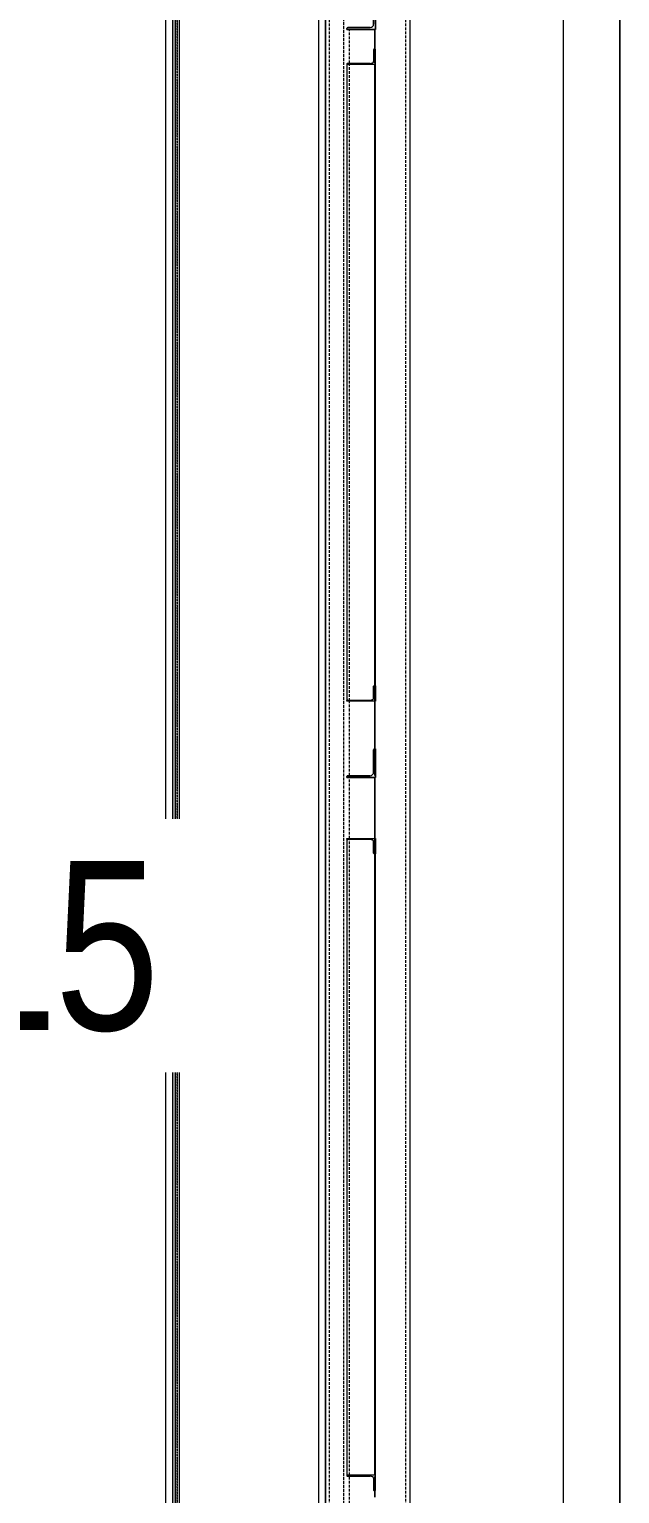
# Model space of a CAD drawing. Header units: centimetres. Extents: x -13617 to -9515, y -261 to 6553.
# Drawn here: x -13304 to -13199, y 4960.9 to 5221.1 of the extents above; entities that cross this region are included whole.
import ezdxf

# ---------------------------------------------------------------- set-up
doc = ezdxf.new("R2010")
doc.units = ezdxf.units.CM
for name, pattern in [('_Overhead', [0.47625, 0.3175, -0.15875]), ('_Overhead_2_', [0.47625, 0.3175, -0.15875]), ('Hidden', [0.714375, 0.47625, -0.238125])]:
    doc.linetypes.add(name, pattern=pattern)
for name, color, linetype, lineweight in [('A-DETL-HDLN', 7, 'Hidden', 9), ('A-FLOR', 7, 'Continuous', 9), ('A-WALL', 7, 'Continuous', 9), ('A-WALL-PATT', 7, 'Continuous', 35), ('E-LITE-EQPM', 7, 'Continuous', 9), ('E-LITE-EQPM-IDEN', 7, 'Continuous', 18), ('S-BEAM', 7, 'Continuous', 9)]:
    doc.layers.add(name, color=color, linetype=linetype, lineweight=lineweight)
doc.styles.add('Arial_2', font='arial.ttf', dxfattribs={"width": 0.8, "height": 30})

# ---------------------------------------------------------------- blocks, each defined once
blk = doc.blocks.new('M_W Shapes - 150 x 250-1747883-Planta patio maniobras')
at = {"layer": 'S-BEAM', "color": 254, "true_color": 0xcccccc}
for p, q in [((-115.31, 5), (-118.85, 5)), ((-118.85, 5), (-115.31, 5)), ((-118.85, 5), (-115.31, 5)), ((-118.85, 5), (-115.31, 5)), ((-112.83, 5), (-115.31, 5)), ((-115.31, 5), (-112.83, 5)), ((-115.31, 5), (-112.83, 5)), ((-115.31, 5), (-112.83, 5)), ((0.49, 5), (-112.64, 5)), ((-112.64, 5), (0.49, 5)), ((-112.64, 5), (0.49, 5)), ((-112.64, 5), (0.49, 5)), ((9.06, 5), (0.49, 5)), ((0.49, 5), (9.06, 5)), ((0.49, 5), (9.06, 5)), ((0.49, 5), (9.06, 5)), ((13.71, 5), (9.06, 5)), ((9.06, 5), (13.71, 5)), ((9.06, 5), (13.71, 5)), ((9.06, 5), (13.71, 5)), ((24.94, 5), (14.08, 5)), ((14.08, 5), (24.94, 5)), ((14.08, 5), (24.94, 5)), ((14.08, 5), (24.94, 5)), ((138.07, 5), (24.94, 5)), ((24.94, 5), (138.07, 5)), ((24.94, 5), (138.07, 5)), ((24.94, 5), (138.07, 5)), ((140.74, 5), (138.27, 5)), ((138.27, 5), (140.74, 5)), ((138.27, 5), (140.74, 5)), ((138.27, 5), (140.74, 5)), ((141.98, 5), (140.74, 5)), ((140.74, 5), (141.98, 5)), ((140.74, 5), (141.98, 5)), ((140.74, 5), (141.98, 5)), ((-324.13, -5), (306.82, -5)), ((-324.13, -5), (306.82, -5)), ((-324.13, -5), (306.82, -5)), ((-324.13, -5), (306.82, -5))]:
    blk.add_line(p, q, dxfattribs=at)
at = {"layer": 'S-BEAM', "color": 254, "linetype": 'Hidden', "true_color": 0xcccccc}
for p, q in [((-112.81, 0.5), (-118.85, 0.5)), ((-112.66, 0.5), (-112.81, 0.5)), ((0.49, 0.5), (-112.64, 0.5)), ((13.76, 0.5), (0.49, 0.5)), ((14.04, 0.5), (13.76, 0.5)), ((24.94, 0.5), (14.08, 0.5)), ((138.07, 0.5), (24.94, 0.5)), ((138.24, 0.5), (138.09, 0.5)), ((146.68, 0.5), (138.24, 0.5)), ((306.82, -0.5), (-284.19, -0.5))]:
    blk.add_line(p, q, dxfattribs=at)
blk = doc.blocks.new('C Shapes - C8x16-1788166-Planta patio maniobras')
at = {"layer": 'S-BEAM', "color": 254, "linetype": 'Hidden', "true_color": 0xcccccc}
for p, q in [((-13250.62, 4807.31), (-13250.62, 5371.68)), ((-13237.04, 4807.31), (-13237.04, 5371.68))]:
    blk.add_line(p, q, dxfattribs=at)
at = {"layer": 'S-BEAM', "color": 254, "true_color": 0xcccccc}
for p, q in [((-13251.33, 4808.32), (-13251.33, 5370.67)), ((-13251.33, 5370.67), (-13251.33, 4808.32)), ((-13236.33, 5370.67), (-13236.33, 4808.32)), ((-13236.33, 5370.67), (-13236.33, 4808.32))]:
    blk.add_line(p, q, dxfattribs=at)
blk = doc.blocks.new('M_L Equal Angles - L51X51X3_2-1788157-Planta patio maniobras')
at = {"layer": 'S-BEAM', "color": 254, "true_color": 0xcccccc}
for p, q in [((-13242.79, 5089.08), (-13242.79, 5093.05)), ((-13242.79, 5093.05), (-13242.79, 5089.08)), ((-13242.63, 5093.21), (-13242.47, 5093.21)), ((-13242.47, 5093.21), (-13242.63, 5093.21)), ((-13242.47, 5093.21), (-13242.47, 5088.13)), ((-13242.47, 5088.13), (-13242.47, 5093.21)), ((-13247.55, 5088.13), (-13247.55, 5088.29)), ((-13247.55, 5088.29), (-13247.55, 5088.13)), ((-13242.47, 5088.13), (-13247.55, 5088.13)), ((-13247.55, 5088.13), (-13242.47, 5088.13)), ((-13247.39, 5088.45), (-13243.42, 5088.45)), ((-13243.42, 5088.45), (-13247.39, 5088.45))]:
    blk.add_line(p, q, dxfattribs=at)
for centre, radius, start, end in [((-13242.63, 5093.05), 0.159, 90, 180), ((-13242.63, 5093.05), 0.159, 165, 180), ((-13242.63, 5093.05), 0.159, 90, 165), ((-13247.39, 5088.29), 0.159, 90, 180), ((-13247.39, 5088.29), 0.159, 105, 180), ((-13247.39, 5088.29), 0.159, 90, 105), ((-13243.42, 5089.08), 0.635, 270, 0), ((-13243.42, 5089.08), 0.635, 270, 0)]:
    blk.add_arc(centre, radius, start, end, dxfattribs=at)
blk = doc.blocks.new('M_L Equal Angles - L51X51X3_2-1788160-Planta patio maniobras')
at = {"layer": 'S-BEAM', "color": 254, "true_color": 0xcccccc}
for p, q in [((-13242.79, 5222.01), (-13242.79, 5225.97)), ((-13242.79, 5225.97), (-13242.79, 5222.01)), ((-13242.63, 5226.13), (-13242.47, 5226.13)), ((-13242.47, 5226.13), (-13242.63, 5226.13)), ((-13242.47, 5226.13), (-13242.47, 5221.05)), ((-13242.47, 5221.05), (-13242.47, 5226.13)), ((-13247.55, 5221.05), (-13247.55, 5221.21)), ((-13247.55, 5221.21), (-13247.55, 5221.05)), ((-13242.47, 5221.05), (-13247.55, 5221.05)), ((-13247.55, 5221.05), (-13242.47, 5221.05)), ((-13247.39, 5221.37), (-13243.42, 5221.37)), ((-13243.42, 5221.37), (-13247.39, 5221.37))]:
    blk.add_line(p, q, dxfattribs=at)
for centre, radius, start, end in [((-13242.63, 5225.97), 0.159, 90, 180), ((-13242.63, 5225.97), 0.159, 90, 180), ((-13247.39, 5221.21), 0.159, 90, 180), ((-13247.39, 5221.21), 0.159, 90, 180), ((-13243.42, 5222.01), 0.635, 270, 0), ((-13243.42, 5222.01), 0.635, 270, 0)]:
    blk.add_arc(centre, radius, start, end, dxfattribs=at)
blk = doc.blocks.new('M_L Equal Angles - L51X51X3_2-1788162-Planta patio maniobras')
at = {"layer": 'S-BEAM', "color": 254, "true_color": 0xcccccc}
for p, q in [((-13247.55, 5077.19), (-13247.55, 5077.27)), ((-13247.55, 5077.27), (-13242.47, 5077.27)), ((-13247.55, 5077.27), (-13247.55, 4964.14)), ((-13243.42, 5077.1), (-13247.39, 5077.1)), ((-13242.79, 5074.66), (-13242.79, 5076.76)), ((-13242.47, 5077.27), (-13242.47, 5074.57)), ((-13242.47, 4964.14), (-13242.47, 5077.27)), ((-13242.47, 5074.57), (-13242.63, 5074.57)), ((-13242.47, 4961.44), (-13242.47, 5074.57)), ((-13242.47, 4964.14), (-13247.55, 4964.14)), ((-13247.55, 4964.14), (-13247.55, 4964.05)), ((-13247.39, 4963.97), (-13243.42, 4963.97)), ((-13242.79, 4963.63), (-13242.79, 4961.52)), ((-13242.47, 4961.44), (-13242.47, 4964.14)), ((-13242.63, 4961.44), (-13242.47, 4961.44))]:
    blk.add_line(p, q, dxfattribs=at)
for centre, major_axis, start_param, end_param in [((-13247.39, 5077.19), (0.159, 0), 3.141593, 4.712389), ((-13243.42, 5076.76), (0.635, 0), 0, 1.570796), ((-13242.63, 5074.66), (0.159, 0), 3.141593, 4.712389), ((-13247.39, 4964.05), (0.159, 0), 3.141593, 4.712389), ((-13243.42, 4963.63), (0.635, 0), 0, 1.570796), ((-13242.63, 4961.52), (0.159, 0), 3.141593, 4.712389)]:
    blk.add_ellipse(centre, major_axis=major_axis, ratio=0.531177, start_param=start_param, end_param=end_param, dxfattribs=at)
blk = doc.blocks.new('M_L Equal Angles - L51X51X3_2-1788164-Planta patio maniobras')
at = {"layer": 'S-BEAM', "color": 254, "true_color": 0xcccccc}
for p, q in [((-13242.79, 5217.46), (-13242.79, 5215.35)), ((-13242.47, 5217.55), (-13242.63, 5217.55)), ((-13242.47, 5214.85), (-13242.47, 5217.55)), ((-13242.47, 5104.41), (-13242.47, 5217.55)), ((-13247.55, 5214.93), (-13247.55, 5214.85)), ((-13247.55, 5214.85), (-13242.47, 5214.85)), ((-13247.55, 5214.85), (-13247.55, 5101.71)), ((-13243.42, 5215.02), (-13247.39, 5215.02)), ((-13242.47, 5101.71), (-13242.47, 5214.85)), ((-13242.79, 5102.22), (-13242.79, 5104.33)), ((-13242.63, 5104.41), (-13242.47, 5104.41)), ((-13242.47, 5104.41), (-13242.47, 5101.71)), ((-13247.55, 5101.71), (-13247.55, 5101.8)), ((-13242.47, 5101.71), (-13247.55, 5101.71)), ((-13247.39, 5101.88), (-13243.42, 5101.88))]:
    blk.add_line(p, q, dxfattribs=at)
for centre, major_axis, start_param, end_param in [((-13242.63, 5217.46), (0.159, 0), 1.570796, 3.141593), ((-13247.39, 5214.93), (0.159, 0), 1.570796, 3.141593), ((-13243.42, 5215.35), (0.635, 0), 4.712389, 6.283185), ((-13242.63, 5104.33), (0.159, 0), 1.570796, 3.141593), ((-13247.39, 5101.8), (0.159, 0), 1.570796, 3.141593), ((-13243.42, 5102.22), (0.635, 0), 4.712389, 6.283185)]:
    blk.add_ellipse(centre, major_axis=major_axis, ratio=0.531177, start_param=start_param, end_param=end_param, dxfattribs=at)
blk = doc.blocks.new('M_W Shapes - 150 x 250-V108-Planta patio maniobras')
at = {"layer": 'S-BEAM', "color": 254, "true_color": 0xcccccc}
for p, q in [((-115.31, 5), (-118.85, 5)), ((-118.85, 5), (-115.31, 5)), ((-118.85, 5), (-115.31, 5)), ((-118.85, 5), (-115.31, 5)), ((-112.83, 5), (-115.31, 5)), ((-115.31, 5), (-112.83, 5)), ((-115.31, 5), (-112.83, 5)), ((-115.31, 5), (-112.83, 5)), ((0.49, 5), (-112.64, 5)), ((-112.64, 5), (0.49, 5)), ((-112.64, 5), (0.49, 5)), ((-112.64, 5), (0.49, 5)), ((9.06, 5), (0.49, 5)), ((0.49, 5), (9.06, 5)), ((0.49, 5), (9.06, 5)), ((0.49, 5), (9.06, 5)), ((13.71, 5), (9.06, 5)), ((9.06, 5), (13.71, 5)), ((9.06, 5), (13.71, 5)), ((9.06, 5), (13.71, 5)), ((24.94, 5), (14.08, 5)), ((14.08, 5), (24.94, 5)), ((14.08, 5), (24.94, 5)), ((14.08, 5), (24.94, 5)), ((138.07, 5), (24.94, 5)), ((24.94, 5), (138.07, 5)), ((24.94, 5), (138.07, 5)), ((24.94, 5), (138.07, 5)), ((140.74, 5), (138.27, 5)), ((138.27, 5), (140.74, 5)), ((138.27, 5), (140.74, 5)), ((138.27, 5), (140.74, 5)), ((141.98, 5), (140.74, 5)), ((140.74, 5), (141.98, 5)), ((140.74, 5), (141.98, 5)), ((140.74, 5), (141.98, 5)), ((-324.13, -5), (324.13, -5)), ((-324.13, -5), (324.13, -5)), ((-324.13, -5), (324.13, -5)), ((-324.13, -5), (324.13, -5))]:
    blk.add_line(p, q, dxfattribs=at)
at = {"layer": 'S-BEAM', "color": 254, "linetype": 'Hidden', "true_color": 0xcccccc}
for p, q in [((-112.81, 0.5), (-118.85, 0.5)), ((-112.66, 0.5), (-112.81, 0.5)), ((0.49, 0.5), (-112.64, 0.5)), ((13.76, 0.5), (0.49, 0.5)), ((14.04, 0.5), (13.76, 0.5)), ((24.94, 0.5), (14.08, 0.5)), ((138.07, 0.5), (24.94, 0.5)), ((138.24, 0.5), (138.09, 0.5)), ((146.68, 0.5), (138.24, 0.5)), ((309.62, -0.5), (-284.19, -0.5))]:
    blk.add_line(p, q, dxfattribs=at)
blk = doc.blocks.new('PQ_RVR_EST-01_ZZ_ZZ_MO_T_A_rvt-1-Planta patio maniobras')
at = {"layer": 'A-FLOR', "color": 254, "linetype": '_Overhead', "true_color": 0xd4d4d4}
blk.add_line((-13199.05, 4902.02), (-13199.05, 5356.88), dxfattribs=at)
at = {"layer": 'S-BEAM', "color": 254, "linetype": '_Overhead', "lineweight": 9, "true_color": 0xd4d4d4}
for name in ['C Shapes - C8x16-1788166-Planta patio maniobras', 'M_L Equal Angles - L51X51X3_2-1788160-Planta patio maniobras', 'M_L Equal Angles - L51X51X3_2-1788164-Planta patio maniobras', 'M_L Equal Angles - L51X51X3_2-1788157-Planta patio maniobras', 'M_L Equal Angles - L51X51X3_2-1788162-Planta patio maniobras']:
    blk.add_blockref(name, (0, 0), dxfattribs=at)
at = {"layer": 'S-BEAM', "color": 254, "linetype": '_Overhead', "lineweight": 9, "true_color": 0xd4d4d4, "rotation": 269.9999999999998}
for name in ['M_W Shapes - 150 x 250-1747883-Planta patio maniobras', 'M_W Shapes - 150 x 250-V108-Planta patio maniobras']:
    blk.add_blockref(name, (-13247.59, 5102.21), dxfattribs=at)
blk = doc.blocks.new('PQ_RVR_ARQ-01_ZZ_ZZ_MO_T_A_rvt-1-Planta patio maniobras')
at = {"layer": 'A-WALL-PATT', "lineweight": 9, "true_color": 0xdddddd}
blk.add_hatch(color=254, dxfattribs=at).paths.add_polyline_path([(-13278.53, 4755.39), (-13278.03, 4755.39), (-13278.03, 5396), (-13278.53, 5396), (-13278.53, 4768.56)])
at = {"layer": 'A-FLOR', "color": 254, "linetype": '_Overhead_2_', "true_color": 0xd4d4d4}
for p, q in [((-13277.73, 4677.56), (-13277.73, 5476.46)), ((-13277.73, 5476.46), (-13277.73, 4677.56)), ((-13199.05, 4902.02), (-13199.05, 5356.88))]:
    blk.add_line(p, q, dxfattribs=at)
at = {"layer": 'A-WALL', "color": 253, "lineweight": 18, "true_color": 0xaaaaaa}
for p, q in [((-13279.78, 5478.51), (-13279.78, 4676.26)), ((-13277.28, 4677.56), (-13277.28, 5476.01)), ((-13278.53, 5396), (-13278.53, 4755.39)), ((-13278.03, 4755.39), (-13278.03, 5396))]:
    blk.add_line(p, q, dxfattribs=at)
at = {"layer": 'A-WALL', "color": 253, "true_color": 0xaaaaaa}
for p, q in [((-13209.05, 4795.39), (-13209.05, 5366.88)), ((-13199.05, 5366.88), (-13199.05, 4800.09)), ((-13199.05, 4902.02), (-13199.05, 5356.88))]:
    blk.add_line(p, q, dxfattribs=at)
blk = doc.blocks.new('PROLIT_V_3_AS_206W - Standart-V157-Planta patio maniobras')
at = {"layer": 'A-DETL-HDLN', "color": 30, "linetype": 'Continuous', "lineweight": 25, "true_color": 0xff8000}
for p, q in [((-13286.69, 5070.9), (-13286.7, 5070.9)), ((-13285.9, 5070.9), (-13285.92, 5070.9)), ((-13288.35, 5068.65), (-13288.37, 5068.65)), ((-13283.77, 5068.65), (-13283.79, 5068.65)), ((-13288.37, 5046.65), (-13288.35, 5046.65)), ((-13286.7, 5046.25), (-13286.69, 5046.25)), ((-13285.92, 5046.25), (-13285.9, 5046.25)), ((-13283.79, 5046.65), (-13283.77, 5046.65))]:
    blk.add_line(p, q, dxfattribs=at)
at = {"layer": 'E-LITE-EQPM', "color": 30, "lineweight": 25, "true_color": 0xff8000}
for p, q in [((-13295.8, 5074.46), (-13301.07, 5074.46)), ((-13296.03, 5074.7), (-13295.5, 5074.7)), ((-13296.03, 5074.7), (-13296.03, 5074.46)), ((-13290.74, 5074.7), (-13295.5, 5074.7)), ((-13295.5, 5074.7), (-13295.5, 5073.91)), ((-13292.99, 5074.99), (-13294.46, 5074.99)), ((-13294.22, 5074.99), (-13294.46, 5074.99)), ((-13294.46, 5074.99), (-13294.46, 5074.7)), ((-13294.46, 5074.7), (-13294.46, 5074.99)), ((-13293.78, 5075.99), (-13292.96, 5075.99)), ((-13293.78, 5075.99), (-13293.78, 5074.99)), ((-13292.99, 5074.99), (-13292.99, 5074.7)), ((-13292.99, 5074.7), (-13292.99, 5074.99)), ((-13281.94, 5074.99), (-13292.99, 5074.99)), ((-13292.96, 5075.99), (-13292, 5075.99)), ((-13292.96, 5075.99), (-13292.96, 5074.99)), ((-13292, 5075.99), (-13291.85, 5075.99)), ((-13292, 5075.99), (-13292, 5074.99)), ((-13291.85, 5075.99), (-13291.85, 5074.99)), ((-13290.74, 5074.69), (-13282.14, 5074.69)), ((-13290.13, 5074.69), (-13290.13, 5073.91)), ((-13286.55, 5074.46), (-13289.82, 5074.46)), ((-13289.59, 5074.46), (-13289.59, 5074.69)), ((-13282.14, 5074.69), (-13278.83, 5067.07)), ((-13278.53, 5067.13), (-13281.94, 5074.99)), ((-13289.37, 5072.53), (-13301.07, 5072.53)), ((-13295.5, 5073.91), (-13295.8, 5073.91)), ((-13295.5, 5073.91), (-13290.13, 5073.91)), ((-13289.82, 5073.91), (-13290.13, 5073.91)), ((-13288.37, 5068.65), (-13288.37, 5071.53)), ((-13286.05, 5070.9), (-13286.05, 5073.96)), ((-13301.07, 5069.69), (-13296.88, 5069.69)), ((-13291.72, 5069.69), (-13296.88, 5069.69)), ((-13296.88, 5069.69), (-13296.88, 5068.48)), ((-13291.72, 5068.48), (-13291.72, 5069.69)), ((-13291.71, 5069.69), (-13291.44, 5069.69)), ((-13291.44, 5069.69), (-13291.44, 5068.48)), ((-13287, 5069.4), (-13287, 5068.65)), ((-13286.3, 5069.4), (-13287, 5069.4)), ((-13286.7, 5070.9), (-13286.7, 5069.4)), ((-13286.3, 5070.9), (-13286.7, 5070.9)), ((-13285.9, 5070.9), (-13286.3, 5070.9)), ((-13285.6, 5069.4), (-13286.3, 5069.4)), ((-13285.9, 5069.4), (-13285.9, 5070.9)), ((-13285.6, 5068.65), (-13285.6, 5069.4)), ((-13296.88, 5068.48), (-13301.07, 5068.48)), ((-13301.07, 5067.22), (-13294.3, 5067.22)), ((-13296.88, 5068.48), (-13291.72, 5068.48)), ((-13289.14, 5067.22), (-13294.3, 5067.22)), ((-13294.3, 5067.22), (-13294.3, 5065.88)), ((-13291.44, 5068.48), (-13291.71, 5068.48)), ((-13289.14, 5065.88), (-13289.14, 5067.22)), ((-13289.13, 5067.22), (-13288.85, 5067.22)), ((-13288.85, 5067.22), (-13288.85, 5065.88)), ((-13288.37, 5068.65), (-13288.37, 5046.65)), ((-13288.21, 5068.65), (-13288.37, 5068.65)), ((-13288.21, 5068.65), (-13283.92, 5068.65)), ((-13283.77, 5068.65), (-13283.92, 5068.65)), ((-13283.77, 5046.65), (-13283.77, 5068.65)), ((-13278.83, 5067.07), (-13278.83, 5048.23)), ((-13278.53, 5048.17), (-13278.53, 5067.13)), ((-13294.3, 5065.88), (-13301.07, 5065.88)), ((-13301.07, 5064.68), (-13294.3, 5064.68)), ((-13294.3, 5065.88), (-13289.14, 5065.88)), ((-13289.14, 5064.68), (-13294.3, 5064.68)), ((-13294.3, 5064.68), (-13294.3, 5063.34)), ((-13289.14, 5063.34), (-13289.14, 5064.68)), ((-13288.85, 5065.88), (-13289.13, 5065.88)), ((-13289.13, 5064.68), (-13288.85, 5064.68)), ((-13288.85, 5064.68), (-13288.85, 5063.34)), ((-13294.3, 5063.34), (-13301.07, 5063.34)), ((-13301.07, 5062.14), (-13294.3, 5062.14)), ((-13294.3, 5063.34), (-13289.14, 5063.34)), ((-13289.14, 5062.14), (-13294.3, 5062.14)), ((-13294.3, 5062.14), (-13294.3, 5060.8)), ((-13289.14, 5060.8), (-13289.14, 5062.14)), ((-13288.85, 5063.34), (-13289.13, 5063.34)), ((-13289.13, 5062.14), (-13288.85, 5062.14)), ((-13288.85, 5062.14), (-13288.85, 5060.8)), ((-13294.3, 5060.8), (-13301.07, 5060.8)), ((-13301.07, 5059.6), (-13294.3, 5059.6)), ((-13294.3, 5060.8), (-13289.14, 5060.8)), ((-13289.14, 5059.6), (-13294.3, 5059.6)), ((-13294.3, 5059.6), (-13294.3, 5058.26)), ((-13289.14, 5058.26), (-13289.14, 5059.6)), ((-13288.85, 5060.8), (-13289.13, 5060.8)), ((-13289.13, 5059.6), (-13288.85, 5059.6)), ((-13288.85, 5059.6), (-13288.85, 5058.26)), ((-13284.28, 5059.06), (-13287.88, 5059.06)), ((-13287.88, 5059.06), (-13287.88, 5055.46)), ((-13285.48, 5058.76), (-13285.73, 5058.76)), ((-13285.73, 5058.76), (-13285.73, 5057.88)), ((-13285.48, 5058.22), (-13285.48, 5058.76)), ((-13285.03, 5058.76), (-13285.26, 5058.76)), ((-13285.26, 5058.76), (-13285.26, 5058.22)), ((-13285.03, 5058.22), (-13285.03, 5058.76)), ((-13284.56, 5058.76), (-13284.81, 5058.76)), ((-13284.81, 5058.76), (-13284.81, 5058.22)), ((-13284.56, 5057.88), (-13284.56, 5058.76)), ((-13284.28, 5055.46), (-13284.28, 5059.06)), ((-13294.3, 5058.26), (-13301.07, 5058.26)), ((-13301.07, 5057.06), (-13294.3, 5057.06)), ((-13294.3, 5058.26), (-13289.14, 5058.26)), ((-13289.14, 5057.06), (-13294.3, 5057.06)), ((-13294.3, 5057.06), (-13294.3, 5055.72)), ((-13289.14, 5055.72), (-13289.14, 5057.06)), ((-13288.85, 5058.26), (-13289.13, 5058.26)), ((-13289.13, 5057.06), (-13288.85, 5057.06)), ((-13288.85, 5057.06), (-13288.85, 5055.72)), ((-13285.73, 5057.88), (-13284.56, 5057.88)), ((-13284.56, 5057.84), (-13285.73, 5057.41)), ((-13285.73, 5057.41), (-13285.73, 5057.1)), ((-13285.73, 5057.1), (-13284.56, 5056.67)), ((-13285.73, 5056.62), (-13285.73, 5055.75)), ((-13285.48, 5056.62), (-13285.73, 5056.62)), ((-13285.26, 5058.22), (-13285.48, 5058.22)), ((-13285.48, 5056.09), (-13285.48, 5056.62)), ((-13285.26, 5056.09), (-13285.48, 5056.09)), ((-13285.32, 5057.26), (-13285.03, 5057.37)), ((-13285.03, 5057.14), (-13285.32, 5057.26)), ((-13285.03, 5056.62), (-13285.26, 5056.62)), ((-13285.26, 5056.62), (-13285.26, 5056.09)), ((-13284.81, 5058.22), (-13285.03, 5058.22)), ((-13285.03, 5057.37), (-13285.03, 5057.14)), ((-13285.03, 5057.14), (-13285.03, 5057.37)), ((-13285.03, 5056.09), (-13285.03, 5056.62)), ((-13284.81, 5056.09), (-13285.03, 5056.09)), ((-13284.81, 5057.41), (-13284.56, 5057.5)), ((-13284.81, 5057.1), (-13284.81, 5057.41)), ((-13284.56, 5057.01), (-13284.81, 5057.1)), ((-13284.56, 5056.62), (-13284.81, 5056.62)), ((-13284.81, 5056.62), (-13284.81, 5056.09)), ((-13284.56, 5057.5), (-13284.56, 5057.84)), ((-13284.56, 5056.67), (-13284.56, 5057.01)), ((-13284.56, 5055.75), (-13284.56, 5056.62)), ((-13294.3, 5055.72), (-13301.07, 5055.72)), ((-13301.07, 5054.52), (-13294.3, 5054.52)), ((-13294.3, 5055.72), (-13289.14, 5055.72)), ((-13289.14, 5054.52), (-13294.3, 5054.52)), ((-13294.3, 5054.52), (-13294.3, 5053.18)), ((-13289.14, 5053.18), (-13289.14, 5054.52)), ((-13288.85, 5055.72), (-13289.13, 5055.72)), ((-13289.13, 5054.52), (-13288.85, 5054.52)), ((-13288.85, 5054.52), (-13288.85, 5053.18)), ((-13287.88, 5055.46), (-13284.28, 5055.46)), ((-13285.73, 5055.75), (-13284.56, 5055.75)), ((-13294.3, 5053.18), (-13301.07, 5053.18)), ((-13301.07, 5051.98), (-13294.3, 5051.98)), ((-13294.3, 5050.64), (-13301.07, 5050.64)), ((-13294.3, 5053.18), (-13289.14, 5053.18)), ((-13289.14, 5051.98), (-13294.3, 5051.98)), ((-13294.3, 5051.98), (-13294.3, 5050.64)), ((-13294.3, 5050.64), (-13289.14, 5050.64)), ((-13289.14, 5050.64), (-13289.14, 5051.98)), ((-13288.85, 5053.18), (-13289.13, 5053.18)), ((-13289.13, 5051.98), (-13288.85, 5051.98)), ((-13288.85, 5050.64), (-13289.13, 5050.64)), ((-13288.85, 5051.98), (-13288.85, 5050.64)), ((-13301.07, 5049.44), (-13294.3, 5049.44)), ((-13294.3, 5048.1), (-13301.07, 5048.1)), ((-13289.14, 5049.44), (-13294.3, 5049.44)), ((-13294.3, 5049.44), (-13294.3, 5048.1)), ((-13294.3, 5048.1), (-13289.14, 5048.1)), ((-13289.14, 5048.1), (-13289.14, 5049.44)), ((-13289.13, 5049.44), (-13288.85, 5049.44)), ((-13288.85, 5048.1), (-13289.13, 5048.1)), ((-13288.85, 5049.44), (-13288.85, 5048.1)), ((-13278.83, 5048.23), (-13282.14, 5040.61)), ((-13281.94, 5040.31), (-13278.53, 5048.17)), ((-13301.07, 5046.83), (-13296.88, 5046.83)), ((-13296.88, 5045.62), (-13301.07, 5045.62)), ((-13291.72, 5046.83), (-13296.88, 5046.83)), ((-13296.88, 5046.83), (-13296.88, 5045.62)), ((-13296.88, 5045.62), (-13291.72, 5045.62)), ((-13291.72, 5045.62), (-13291.72, 5046.83)), ((-13291.71, 5046.83), (-13291.44, 5046.83)), ((-13291.44, 5045.62), (-13291.71, 5045.62)), ((-13291.44, 5046.83), (-13291.44, 5045.62)), ((-13288.37, 5046.65), (-13288.21, 5046.65)), ((-13288.37, 5044.06), (-13288.37, 5046.65)), ((-13283.92, 5046.65), (-13288.21, 5046.65)), ((-13286.7, 5046.65), (-13286.7, 5046.25)), ((-13286.7, 5046.25), (-13286.3, 5046.25)), ((-13286.3, 5046.25), (-13285.9, 5046.25)), ((-13286.05, 5041.36), (-13286.05, 5046.25)), ((-13285.9, 5046.25), (-13285.9, 5046.65)), ((-13283.92, 5046.65), (-13283.77, 5046.65)), ((-13301.07, 5043.06), (-13289.37, 5043.06)), ((-13301.07, 5040.86), (-13295.8, 5040.86)), ((-13295.88, 5040.85), (-13301.07, 5040.85)), ((-13296.03, 5040.85), (-13296.03, 5040.63)), ((-13295.5, 5040.63), (-13296.03, 5040.63)), ((-13295.8, 5041.41), (-13295.5, 5041.41)), ((-13290.13, 5041.41), (-13295.5, 5041.41)), ((-13295.5, 5041.41), (-13295.5, 5040.63)), ((-13295.5, 5040.63), (-13290.13, 5040.63)), ((-13292.99, 5040.61), (-13294.46, 5040.61)), ((-13294.22, 5040.61), (-13294.46, 5040.61)), ((-13294.46, 5040.31), (-13294.46, 5040.61)), ((-13294.46, 5040.61), (-13294.46, 5040.31)), ((-13294.46, 5040.31), (-13294.22, 5040.31)), ((-13294.46, 5040.31), (-13292.99, 5040.31)), ((-13293.78, 5040.31), (-13293.78, 5039.31)), ((-13292.99, 5040.61), (-13292.99, 5040.31)), ((-13292.99, 5040.31), (-13292.99, 5040.61)), ((-13282.14, 5040.61), (-13292.99, 5040.61)), ((-13281.94, 5040.31), (-13292.99, 5040.31)), ((-13292.96, 5040.31), (-13292.96, 5039.31)), ((-13292, 5040.31), (-13292, 5039.31)), ((-13291.85, 5040.31), (-13291.85, 5039.31)), ((-13290.13, 5041.41), (-13289.82, 5041.41)), ((-13290.13, 5041.41), (-13290.13, 5040.63)), ((-13289.59, 5040.63), (-13290.13, 5040.63)), ((-13289.82, 5040.86), (-13286.55, 5040.86)), ((-13289.4, 5040.85), (-13289.75, 5040.85)), ((-13289.59, 5040.63), (-13289.59, 5040.85)), ((-13292.96, 5039.31), (-13293.78, 5039.31)), ((-13292, 5039.31), (-13292.96, 5039.31)), ((-13291.85, 5039.31), (-13292, 5039.31))]:
    blk.add_line(p, q, dxfattribs=at)
for centre, radius, start, end in [((-13286.55, 5073.96), 0.5, 0, 90), ((-13286.55, 5073.96), 0.5, 0, 75), ((-13289.37, 5071.53), 1, 60, 90), ((-13289.37, 5071.53), 1, 0, 90), ((-13289.37, 5071.53), 1, 0, 45), ((-13289.37, 5044.06), 1, 270, 0), ((-13289.37, 5044.06), 1, 270, 345), ((-13286.55, 5041.36), 0.5, 270, 0), ((-13286.55, 5041.36), 0.5, 285, 0)]:
    blk.add_arc(centre, radius, start, end, dxfattribs=at)

msp = doc.modelspace()

# ---------------------------------------------------------------- block references
at = {"lineweight": 5}
msp.add_blockref('PQ_RVR_EST-01_ZZ_ZZ_MO_T_A_rvt-1-Planta patio maniobras', (0, 0), dxfattribs=at)

# ---------------------------------------------------------------- next in the draw order: block references
msp.add_blockref('PQ_RVR_ARQ-01_ZZ_ZZ_MO_T_A_rvt-1-Planta patio maniobras', (0, 0), dxfattribs=at)

# ---------------------------------------------------------------- next in the draw order: block references
at = {"layer": 'A-DETL-HDLN', "color": 30, "linetype": 'Continuous', "lineweight": 25, "true_color": 0xff8000}
msp.add_blockref('PROLIT_V_3_AS_206W - Standart-V157-Planta patio maniobras', (0, 0), dxfattribs=at)

# ---------------------------------------------------------------- next in the draw order: texts
at = {"layer": 'E-LITE-EQPM-IDEN', "lineweight": 9, "insert": (-13318.13, 5073.26), "char_height": 30, "width": 46.1772, "attachment_point": 1, "style": 'Arial_2', "bg_fill": 3, "box_fill_scale": 1.25, "bg_fill_color": 256, "bg_fill_true_color": 13158600, "bg_fill_transparency": 0}
msp.add_mtext('L5', dxfattribs=at)

doc.saveas('drawing.dxf')
